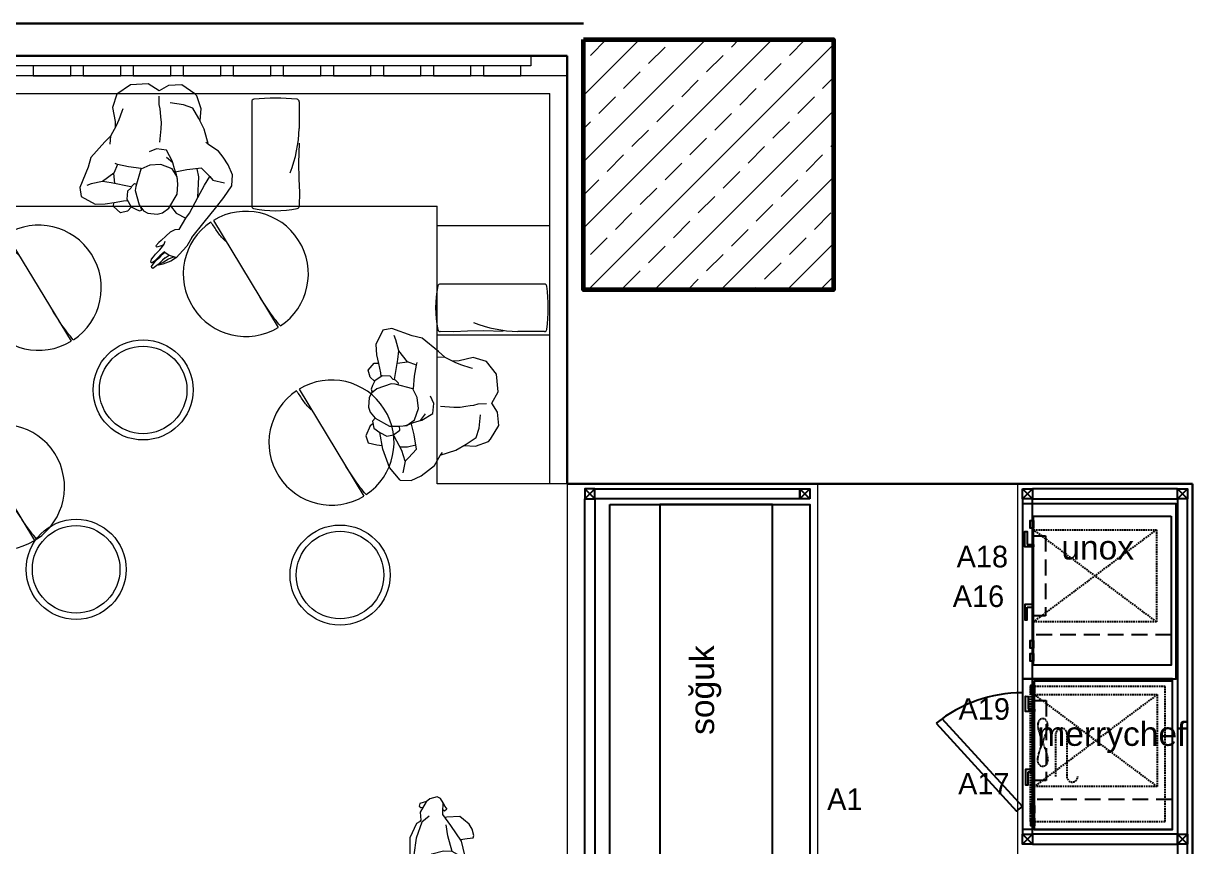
# Model space of a CAD drawing. Header units: millimetres. Extents: x 5429406 to 5440208, y -620941 to -619789.
# Drawn here: x 5433963.2 to 5434430.6, y -620208.9 to -619879.9 of the extents above; entities that cross this region are included whole.
import ezdxf
from ezdxf.enums import TextEntityAlignment as Align

# ---------------------------------------------------------------- set-up
doc = ezdxf.new("R2010")
doc.units = ezdxf.units.MM
doc.header["$LTSCALE"] = 0.05
doc.linetypes.add('DASHED', pattern=[19.05, 12.7, -6.35])
doc.linetypes.add('HIDDENX2', pattern=[19.05, 12.7, -6.35])
for name, color, linetype, lineweight in [('A-ALÇIPAN', 30, 'Continuous', 30), ('f_kolon tarama', 252, 'Continuous', 5), ('KOLON', 165, 'Continuous', 60), ('tefriş', 45, 'Continuous', 18)]:
    doc.layers.add(name, color=color, linetype=linetype, lineweight=lineweight)
for name, color, linetype in [('Kıtc-002 Çizgi', 7, 'Continuous'), ('Kıtc-006 Yazı 001', 1, 'Continuous'), ('Kıtc-040 Detay', 7, 'Continuous'), ('S2000-002 Çizgi', 7, 'Continuous')]:
    doc.layers.add(name, color=color, linetype=linetype)
doc.styles.get("Standard").update_dxf_attribs({"font": 'arial.ttf'})
doc.styles.add('TAKSİM', font='GOTHIC.TTF', dxfattribs={"height": 7})

# ---------------------------------------------------------------- blocks, each defined once
blk = doc.blocks.new('cfcfcfcfc')
for p, q in [((220719.73, -32186.97), (220720.27, -32185.76)), ((220719.9, -32187.92), (220726.13, -32185.4)), ((220720.27, -32185.76), (220725.95, -32182.87)), ((220725.95, -32182.87), (220733.39, -32182.48)), ((220726.13, -32185.4), (220732.82, -32184.14)), ((220732.82, -32184.14), (220737.82, -32183.94)), ((220733.39, -32182.48), (220736.78, -32182.96)), ((220736.78, -32182.96), (220742.96, -32181.97)), ((220737.82, -32183.94), (220736.78, -32182.96)), ((220737.82, -32183.94), (220744.06, -32183.48)), ((220738.01, -32186.09), (220737.82, -32183.94)), ((220742.96, -32181.97), (220748.54, -32182.02)), ((220744.06, -32183.48), (220749.41, -32183.76)), ((220748.54, -32182.02), (220753.96, -32183.21)), ((220749.41, -32183.76), (220755.68, -32185.37)), ((220753.96, -32183.21), (220757.21, -32185.81)), ((220755.68, -32185.37), (220757.54, -32186.92)), ((220757.21, -32185.81), (220759.54, -32185.27)), ((220759.54, -32185.27), (220762.03, -32185.97)), ((220762.03, -32185.97), (220763.6, -32186.72)), ((220710.72, -32191.49), (220711.86, -32189.91)), ((220711.76, -32190.05), (220712.42, -32187.41)), ((220711.86, -32189.91), (220715.91, -32187.4)), ((220712.42, -32187.41), (220713.48, -32187.12)), ((220713.48, -32187.12), (220713.95, -32187.65)), ((220713.95, -32187.65), (220713.87, -32188.64)), ((220715.91, -32187.4), (220719.01, -32187.54)), ((220717.66, -32190.89), (220719.9, -32187.92)), ((220719.01, -32187.54), (220719.73, -32186.97)), ((220732.82, -32191.37), (220735.63, -32187.55)), ((220732.82, -32191.37), (220737.74, -32187.9)), ((220735.63, -32187.55), (220739.53, -32186.9)), ((220737.74, -32187.9), (220743.03, -32188.23)), ((220743.03, -32188.23), (220746.69, -32191.13)), ((220757.54, -32186.92), (220757.57, -32191.65)), ((220763.6, -32186.72), (220765.87, -32191.71)), ((220710.04, -32194.43), (220710.72, -32191.49)), ((220710.72, -32195.72), (220710.04, -32194.43)), ((220731.79, -32196.08), (220732.82, -32191.37)), ((220746.69, -32191.13), (220747.21, -32191.69)), ((220747.21, -32191.69), (220748.4, -32195.57)), ((220758, -32194.72), (220755.84, -32196.85)), ((220757.57, -32191.65), (220757.22, -32192.69)), ((220759.79, -32195.03), (220758, -32194.72)), ((220761.12, -32196.22), (220759.79, -32195.03)), ((220766.29, -32194.64), (220765.03, -32197.92)), ((220765.87, -32191.71), (220766.29, -32194.64)), ((220712.55, -32196.65), (220710.72, -32195.72)), ((220716.24, -32196.41), (220712.55, -32196.65)), ((220712.55, -32196.65), (220713.95, -32197.3)), ((220713.95, -32197.3), (220715.1, -32198.01)), ((220715.1, -32198.01), (220715.89, -32197.13)), ((220715.89, -32197.13), (220715.25, -32196.46)), ((220717.13, -32196.35), (220716.24, -32196.41)), ((220721.71, -32199.36), (220717.13, -32196.35)), ((220718.27, -32203.17), (220718.29, -32197.97)), ((220718.29, -32197.97), (220718.43, -32197.21)), ((220725.8, -32197.99), (220721.34, -32197.51)), ((220728.05, -32203.45), (220721.71, -32199.36)), ((220732.12, -32199.48), (220725.8, -32197.99)), ((220732.12, -32199.48), (220731.79, -32196.08)), ((220735.6, -32205.2), (220732.12, -32199.48)), ((220748.63, -32198.89), (220747.18, -32203.81)), ((220754.1, -32199.32), (220747.99, -32202.58)), ((220748.4, -32195.57), (220748.63, -32198.89)), ((220748.63, -32198.89), (220752.64, -32198.19)), ((220755.84, -32196.85), (220754.1, -32199.32)), ((220757.37, -32195.35), (220757.51, -32198.02)), ((220757.51, -32198.02), (220757.57, -32200.7)), ((220760.41, -32200.14), (220762.16, -32196.71)), ((220762.16, -32196.71), (220761.12, -32196.22)), ((220765.03, -32197.92), (220764.41, -32200.08)), ((220719.53, -32204.62), (220718.27, -32203.17)), ((220721.43, -32206.8), (220719.53, -32204.62)), ((220727.48, -32203.09), (220727.17, -32205.71)), ((220733.77, -32204.54), (220728.05, -32203.45)), ((220735.09, -32204.35), (220733.77, -32204.54)), ((220747.18, -32203.81), (220745.57, -32206.15)), ((220747.09, -32206.86), (220747.73, -32204.04)), ((220747.99, -32202.58), (220747.52, -32202.65)), ((220747.73, -32204.04), (220747.99, -32202.58)), ((220756.86, -32203.33), (220756.39, -32206.48)), ((220757.57, -32200.7), (220756.86, -32203.33)), ((220760.56, -32201.83), (220760.41, -32200.14)), ((220760.79, -32202.66), (220760.56, -32201.83)), ((220760.68, -32203.4), (220760.79, -32203.02)), ((220761.57, -32203.4), (220760.68, -32203.4)), ((220760.79, -32203.02), (220761.2, -32201.95)), ((220761.2, -32201.95), (220761.39, -32200.94)), ((220762.05, -32203.07), (220761.57, -32203.4)), ((220763.35, -32201.83), (220762.05, -32203.07)), ((220764.41, -32200.08), (220763.35, -32201.83)), ((220723.43, -32207.88), (220721.43, -32206.8)), ((220726.08, -32208.45), (220723.43, -32207.88)), ((220726.94, -32208.16), (220726.08, -32208.45)), ((220727.17, -32205.71), (220726.94, -32208.16)), ((220737.75, -32207.08), (220735.6, -32205.2)), ((220740.21, -32207.84), (220737.75, -32207.08)), ((220743.91, -32207.34), (220740.21, -32207.84)), ((220745.57, -32206.15), (220743.91, -32207.34)), ((220747.11, -32209.07), (220747.09, -32206.86)), ((220747.74, -32209.48), (220747.11, -32209.07)), ((220752.98, -32209.19), (220750.82, -32210.02)), ((220754.96, -32207.88), (220752.98, -32209.19)), ((220756.39, -32206.48), (220754.96, -32207.88)), ((220749.72, -32209.8), (220747.74, -32209.48)), ((220750.82, -32210.02), (220749.72, -32209.8))]:
    blk.add_line(p, q)
blk = doc.blocks.new('insanplanoturan2')
for p, q in [((-4.35, 28), (-8.09, 30.21)), ((-1.54, 25.72), (-5.35, 20.45)), ((-3.59, 26.87), (-4.35, 28)), ((1.11, 27.39), (-1.54, 25.72)), ((3.27, 27.84), (1.11, 27.39)), ((7, 27.12), (3.27, 27.84)), ((8.63, 26), (7, 27.12)), ((10.14, 23.59), (8.63, 26)), ((10.17, 25.88), (9.26, 25.73)), ((9.26, 25.73), (9.56, 24.52)), ((11.39, 17.65), (10.14, 23.59)), ((11.6, 25.19), (10.17, 25.88)), ((13.37, 24.07), (11.6, 25.19)), ((13.24, 24.16), (15.05, 25.76)), ((14.98, 20.87), (13.37, 24.07)), ((15.05, 25.76), (17.91, 26.13)), ((17.91, 26.13), (20.4, 23.48)), ((20.4, 23.48), (20.2, 21.81)), ((-27.28, 18.74), (-27.93, 14.41)), ((-27.28, 18.74), (-27.28, 18.74)), ((-5.35, 20.45), (-5.85, 16.43)), ((14.48, 17.79), (14.98, 20.87)), ((16.27, 21.48), (14.74, 21.5)), ((14.98, 20.87), (14.98, 20.87)), ((20.07, 21.81), (16.27, 21.48)), ((23.66, 22.17), (20.07, 21.81)), ((27.76, 21.89), (23.66, 22.17)), ((33.11, 18.44), (27.76, 21.89)), ((-27.93, 14.41), (-26.55, 10.2)), ((-19.98, 15.91), (-24.48, 17.29)), ((-18.79, 14.34), (-19.98, 15.91)), ((-15.71, 10.73), (-18.79, 14.34)), ((-14.03, 17.26), (-14.37, 14.2)), ((-14.37, 14.2), (-14.05, 10.87)), ((-5.85, 16.43), (-5.83, 13.53)), ((-5.85, 14.49), (-5.54, 12.71)), ((8.41, 9.37), (10.99, 16.09)), ((11.39, 14.95), (10.64, 15.16)), ((10.99, 16.09), (11.39, 17.65)), ((11.39, 14.95), (12.59, 15.84)), ((12.59, 15.84), (12.97, 16.66)), ((12.94, 16.13), (20.72, 13.88)), ((12.97, 16.66), (14.48, 17.79)), ((19.31, 14.28), (19.29, 10.2)), ((28.65, 13.7), (30.45, 14.23)), ((29.4, 7.03), (33.27, 14.87)), ((33.27, 14.87), (33.11, 18.44)), ((-26.55, 10.2), (-24.71, 6.99)), ((-15.71, 10.73), (-9.91, 10.95)), ((-9.91, 10.95), (-5.08, 11.6)), ((-5.83, 13.53), (-4.08, 10.14)), ((-5.54, 12.71), (-4.92, 10.26)), ((-4.92, 10.26), (-4.51, 7.82)), ((-4.08, 10.14), (0.35, 8.04)), ((4.73, 8.08), (8.41, 9.37)), ((17.61, 6.77), (19.29, 10.2)), ((19.29, 10.2), (24.16, 13.11)), ((20.72, 13.88), (24.16, 13.11)), ((24.16, 13.11), (28.65, 13.7)), ((-24.71, 6.99), (-23.11, 4.46)), ((-4.51, 7.82), (-2.1, 5.49)), ((-4.51, 7.82), (-4.46, 7.27)), ((-4.46, 7.27), (-2.36, 2.53)), ((0.35, 8.04), (4.73, 8.08)), ((8.28, 9.05), (13.28, 8.1)), ((13.28, 8.1), (17.61, 6.77)), ((17.61, 6.77), (18.58, 6.35)), ((28.03, 3.22), (29.4, 7.03)), ((-23.11, 4.46), (-19.37, 1.75)), ((-19.37, 1.75), (-18.3, 0.57)), ((-19.26, 1.62), (-18.03, -4.75)), ((-2.36, 2.53), (1.56, 1.75)), ((1.56, 1.75), (4.62, 2.65)), ((22.01, -2.61), (28.03, 3.22)), ((0.13, -0.8), (-0.81, -6.09)), ((20, -1.56), (19.46, -4.88)), ((19.46, -4.88), (22.01, -2.61)), ((-18.03, -4.75), (-16.17, -9.13)), ((-16.62, -8.22), (-17.35, -12.82)), ((-16.17, -9.13), (-14.03, -13.42)), ((-0.81, -6.09), (-1.17, -8.58)), ((-1.17, -8.58), (-1.05, -10.85)), ((16.82, -8.79), (15.63, -11.06)), ((19.46, -4.88), (16.82, -8.79)), ((17.24, -10.34), (17.46, -7.85)), ((-17.35, -12.82), (-16.11, -18.21)), ((-14.03, -13.42), (-10.4, -15.06)), ((-1.05, -10.85), (-1.05, -12.66)), ((-1.05, -12.66), (-1.01, -14.11)), ((15.63, -11.06), (14.16, -14.24)), ((17.93, -16.07), (17.24, -10.34)), ((-16.11, -18.21), (-15.32, -19.11)), ((-10.4, -15.06), (-5.21, -16.27)), ((-1.01, -14.11), (-0.73, -15.8)), ((-0.73, -15.8), (-0.99, -19.23)), ((14.16, -14.24), (13.76, -15.31)), ((15.74, -21.26), (17.93, -16.07)), ((-15.32, -19.11), (-10.35, -22.99)), ((-10.35, -22.99), (-5, -23.15)), ((-5, -23.15), (-1.15, -21.36)), ((-1.15, -21.36), (3.07, -24.4)), ((10.13, -24.5), (15.74, -21.26)), ((3.07, -24.4), (10.13, -24.5))]:
    blk.add_line(p, q)
for points in [[(-8.09, 30.21), (-10.88, 29.66), (-12.15, 26.27), (-12.64, 24.24)], [(-27.28, 18.74), (-21.76, 22.31), (-14.13, 24.15), (-7.35, 24.57)], [(-1.54, 25.72), (-2.54, 26.97), (-5.37, 26.69), (-7.35, 24.57), (-9.19, 21.89), (-8.9, 19.21), (-7.35, 16.52), (-5.85, 16.43)], [(-19.98, 15.91), (-15.55, 16.66), (-9.47, 19.07), (-8.9, 19.21)]]:
    blk.add_lwpolyline(points)
blk = doc.blocks.new('xccxc')
at = {"rotation": 180}
blk.add_blockref('insanplanoturan2', (220488.91, -31825.14), dxfattribs=at)
blk = doc.blocks.new('dada')
for p, q in [((219973.43, -31806.86), (219967.82, -31810.1)), ((219980.49, -31806.97), (219973.43, -31806.86)), ((219984.71, -31810.01), (219980.49, -31806.97)), ((219967.82, -31810.1), (219965.63, -31815.29)), ((219988.56, -31808.22), (219984.71, -31810.01)), ((219993.91, -31808.37), (219988.56, -31808.22)), ((219998.88, -31812.26), (219993.91, -31808.37)), ((219965.63, -31815.29), (219966.32, -31821.02)), ((219969.4, -31817.13), (219969.8, -31816.05)), ((219984.28, -31815.56), (219984.55, -31812.14)), ((219984.57, -31817.26), (219984.28, -31815.56)), ((219993.96, -31816.3), (219988.77, -31815.1)), ((219997.59, -31817.95), (219993.96, -31816.3)), ((219999.67, -31813.16), (219998.88, -31812.26)), ((220000.91, -31818.54), (219999.67, -31813.16)), ((219966.32, -31821.02), (219966.1, -31823.52)), ((219966.74, -31822.57), (219967.93, -31820.3)), ((219967.93, -31820.3), (219969.4, -31817.13)), ((219984.6, -31818.7), (219984.57, -31817.26)), ((219984.6, -31820.52), (219984.6, -31818.7)), ((219984.72, -31822.78), (219984.6, -31820.52)), ((219999.73, -31822.23), (219997.59, -31817.95)), ((220000.18, -31823.15), (220000.91, -31818.54)), ((219964.1, -31826.49), (219966.74, -31822.57)), ((219983.43, -31830.57), (219984.36, -31825.28)), ((219984.36, -31825.28), (219984.72, -31822.78)), ((220001.59, -31826.62), (219999.73, -31822.23)), ((219961.55, -31828.75), (219955.53, -31834.58)), ((219964.1, -31826.49), (219961.55, -31828.75)), ((219963.56, -31829.8), (219964.1, -31826.49)), ((220002.81, -31832.98), (220001.59, -31826.62)), ((219955.53, -31834.58), (219954.16, -31838.39)), ((219981.99, -31833.12), (219978.94, -31834.02)), ((219985.92, -31833.89), (219981.99, -31833.12)), ((219988.02, -31838.63), (219985.92, -31833.89)), ((220002.93, -31833.11), (220001.86, -31831.93)), ((220006.66, -31835.82), (220002.93, -31833.11)), ((219954.16, -31838.39), (219950.29, -31846.24)), ((219965.95, -31838.14), (219964.26, -31841.56)), ((219965.95, -31838.14), (219964.98, -31837.71)), ((219970.28, -31839.47), (219965.95, -31838.14)), ((219975.28, -31840.42), (219970.28, -31839.47)), ((219978.82, -31839.44), (219975.15, -31840.74)), ((219983.21, -31839.4), (219978.82, -31839.44)), ((219987.64, -31841.51), (219983.21, -31839.4)), ((219988.07, -31839.19), (219985.66, -31836.85)), ((219988.07, -31839.19), (219988.02, -31838.63)), ((219988.47, -31841.63), (219988.07, -31839.19)), ((220008.27, -31838.35), (220006.66, -31835.82)), ((220010.11, -31841.56), (220008.27, -31838.35)), ((219959.4, -31844.48), (219954.91, -31845.07)), ((219964.26, -31841.56), (219959.4, -31844.48)), ((219962.84, -31845.25), (219959.4, -31844.48)), ((219964.25, -31845.64), (219964.26, -31841.56)), ((219975.15, -31840.74), (219972.56, -31847.46)), ((219989.39, -31844.89), (219987.64, -31841.51)), ((219989.1, -31844.08), (219988.47, -31841.63)), ((219993.46, -31842.32), (219988.64, -31842.96)), ((219989.4, -31845.86), (219989.1, -31844.08)), ((219999.27, -31842.1), (219993.46, -31842.32)), ((219997.93, -31845.57), (219997.61, -31842.23)), ((219999.27, -31842.1), (220002.34, -31845.71)), ((220011.49, -31845.77), (220010.11, -31841.56)), ((219950.29, -31846.24), (219950.45, -31849.81)), ((219954.91, -31845.07), (219953.11, -31845.59)), ((219970.62, -31847.5), (219962.84, -31845.25)), ((219969.08, -31849.16), (219968.58, -31852.23)), ((219970.59, -31848.03), (219969.08, -31849.16)), ((219970.97, -31847.21), (219970.59, -31848.03)), ((219972.17, -31846.32), (219970.97, -31847.21)), ((219972.17, -31846.32), (219972.92, -31846.53)), ((219972.56, -31847.46), (219972.17, -31849.01)), ((219972.17, -31849.01), (219973.41, -31854.95)), ((219988.91, -31851.81), (219989.4, -31847.79)), ((219989.4, -31847.79), (219989.39, -31844.89)), ((219997.01, -31853.72), (219997.93, -31845.57)), ((219997.01, -31853.72), (219999.97, -31848.98)), ((219999.97, -31848.98), (220002.34, -31845.71)), ((220002.34, -31845.71), (220003.54, -31847.27)), ((220003.54, -31847.27), (220008.04, -31848.65)), ((220010.84, -31850.1), (220011.49, -31845.77)), ((219950.45, -31849.81), (219955.8, -31853.26)), ((219955.8, -31853.26), (219959.9, -31853.53)), ((219959.9, -31853.53), (219963.48, -31853.17)), ((219963.15, -31854.85), (219963.36, -31853.18)), ((219963.48, -31853.17), (219967.29, -31852.84)), ((219967.29, -31852.84), (219968.82, -31852.87)), ((219968.58, -31852.23), (219970.19, -31855.43)), ((219968.58, -31852.23), (219968.58, -31852.23)), ((219985.09, -31857.09), (219988.91, -31851.81)), ((219993.17, -31859.66), (219997.01, -31853.72)), ((220007.38, -31854.47), (220010.84, -31850.1)), ((220010.84, -31850.1), (220010.84, -31850.1)), ((219965.64, -31857.49), (219963.15, -31854.85)), ((219968.51, -31857.12), (219965.64, -31857.49)), ((219970.32, -31855.52), (219968.51, -31857.12)), ((219970.19, -31855.43), (219971.96, -31856.56)), ((219971.96, -31856.56), (219973.39, -31857.25)), ((219973.39, -31857.25), (219974.3, -31857.1)), ((219973.41, -31854.95), (219974.93, -31857.36)), ((219974.3, -31857.1), (219974, -31855.88)), ((219974.93, -31857.36), (219976.56, -31858.48)), ((219976.56, -31858.48), (219980.28, -31859.2)), ((219980.28, -31859.2), (219982.44, -31858.76)), ((219982.44, -31858.76), (219985.09, -31857.09)), ((219985.8, -31856.21), (219987.9, -31859.37)), ((219998.72, -31863.72), (220003.67, -31858.47)), ((220003.67, -31858.47), (220007.38, -31854.47)), ((219987.9, -31859.37), (219991.64, -31861.58)), ((219988.57, -31865.91), (219991.64, -31861.58)), ((219991.64, -31861.58), (219993.17, -31859.66)), ((219983.16, -31868.07), (219981.05, -31869.82)), ((219984.86, -31866.77), (219983.16, -31868.07)), ((219986.8, -31865.87), (219984.86, -31866.77)), ((219988.57, -31865.91), (219986.8, -31865.87)), ((219993.34, -31869.51), (219998.72, -31863.72)), ((219980.08, -31870.45), (219978.82, -31871.79)), ((219978.82, -31871.79), (219978.86, -31872.05)), ((219978.86, -31872.05), (219979.15, -31872.17)), ((219979.15, -31872.17), (219981.22, -31871.84)), ((219981.05, -31869.82), (219980.08, -31870.45)), ((219980.27, -31873.42), (219981.5, -31872.16)), ((219981.22, -31871.84), (219982.18, -31871.28)), ((219981.5, -31872.16), (219982.18, -31871.28)), ((219982.18, -31871.28), (219982.73, -31870.18)), ((219991.22, -31872.75), (219987.88, -31875.86)), ((219993.34, -31869.51), (219991.22, -31872.75)), ((219976.27, -31878.1), (219976.66, -31876.87)), ((219976.66, -31876.87), (219977.52, -31876.06)), ((219977.52, -31876.06), (219978.45, -31875.03)), ((219978.67, -31877.01), (219977.86, -31877.77)), ((219978.12, -31877.92), (219979.05, -31877.16)), ((219978.45, -31875.03), (219979.15, -31874.38)), ((219980.13, -31875.83), (219978.67, -31877.01)), ((219979.05, -31877.16), (219980.26, -31876.22)), ((219979.15, -31874.38), (219980.27, -31873.42)), ((219982.07, -31874.36), (219980.13, -31875.83)), ((219980.26, -31876.22), (219981.28, -31875.32)), ((219982.21, -31876.84), (219981.04, -31877.69)), ((219983.47, -31877.43), (219981.25, -31878.56)), ((219981.28, -31875.32), (219982.23, -31874.56)), ((219982.23, -31874.56), (219982.07, -31874.36)), ((219982.21, -31876.84), (219983.86, -31875.88)), ((219982.23, -31874.56), (219983.86, -31875.88)), ((219985.17, -31876.82), (219983.47, -31877.43)), ((219983.86, -31875.88), (219986.68, -31877.05)), ((219986.68, -31877.05), (219984.29, -31878.28)), ((219985.98, -31876.82), (219985.17, -31876.82)), ((219987.88, -31875.86), (219986.68, -31877.05)), ((219976.41, -31878.38), (219976.27, -31878.1)), ((219976.79, -31878.46), (219976.41, -31878.38)), ((219976.48, -31879.78), (219978.12, -31877.92)), ((219976.62, -31880.37), (219976.48, -31879.78)), ((219976.88, -31880.62), (219976.62, -31880.37)), ((219977.86, -31877.77), (219976.79, -31878.46)), ((219979.16, -31879.29), (219976.88, -31880.62)), ((219981.04, -31877.69), (219979.16, -31879.29)), ((219981.25, -31878.56), (219979.16, -31879.29)), ((219979.44, -31879.52), (219979.16, -31879.29)), ((219981.03, -31879.23), (219979.44, -31879.52)), ((219984.29, -31878.28), (219981.03, -31879.23))]:
    blk.add_line(p, q)
blk = doc.blocks.new('asdffadsf')
at = {"layer": 'tefriş'}
blk.add_line((5433363.58, -614780.78), (5433389.49, -614823.54), dxfattribs=at)
for start, end in [(303.621, 121.2122), (124.1202, 301.2122)]:
    blk.add_arc((5433376.54, -614802.16), 25, start, end, dxfattribs=at)
blk.add_open_spline([(5433368.81, -614789.41), (5433367.75, -614788.4), (5433365.61, -614786.34), (5433364, -614783.32), (5433362.79, -614781.8), (5433362.51, -614781.47)], degree=3, knots=[0, 0, 0, 0, 4.350659, 8.849507, 10.159994, 10.159994, 10.159994, 10.159994], dxfattribs=at)
blk.add_spline([(5433390.38, -614822.98), (5433388.05, -614820.1), (5433381.72, -614810.72)], degree=3, dxfattribs=at)
blk = doc.blocks.new('A$C37970E4B')
at = {"layer": 'Kıtc-002 Çizgi', "linetype": 'HIDDENX2', "ltscale": 10}
blk.add_line((47.35, 58.54), (47.35, 3.54), dxfattribs=at)
at = {"layer": 'Kıtc-002 Çizgi', "linetype": 'DASHED'}
for p, q in [((5.44, 52.59), (42.17, 3.54)), ((42.17, 52.59), (5.44, 3.54))]:
    blk.add_line(p, q, dxfattribs=at)
at = {"layer": 'Kıtc-002 Çizgi'}
for points in [[(0, 58.54), (59.5, 58.54), (59.5, 3.54), (0, 3.54)], [(1.67, 3.54), (4.73, 3.54), (4.73, 2.12), (1.67, 2.12)], [(49.71, 3.53), (52.78, 3.53), (52.78, 2.12), (49.71, 2.12)], [(54.9, 3.53), (57.96, 3.53), (57.96, 2.12), (54.9, 2.12)]]:
    blk.add_lwpolyline(points, close=True, dxfattribs=at)
at = {"layer": 'Kıtc-002 Çizgi', "linetype": 'DASHED'}
blk.add_lwpolyline([(5.44, 52.59), (42.17, 52.59), (42.17, 3.54), (5.44, 3.54)], close=True, dxfattribs=at)
at = {"layer": 'Kıtc-002 Çizgi', "linetype": 'HIDDENX2', "ltscale": 10}
blk.add_lwpolyline([(7.79, 8.25), (39.81, 8.25), (39.81, 3.54), (7.79, 3.54)], close=True, dxfattribs=at)
at = {"layer": 'Kıtc-002 Çizgi'}
for points in [[(11.27, 0), (6.14, 0), (6.15, 1), (11.27, 1)], [(11.27, 1), (11.27, 3.53), (12.27, 3.53), (12.27, 0), (11.27, 0)], [(36.33, 1), (36.33, 3.53), (35.33, 3.53), (35.33, 0), (36.33, 0)], [(36.33, 0), (41.46, 0), (41.45, 1), (36.33, 1)]]:
    blk.add_lwpolyline(points, dxfattribs=at)
blk = doc.blocks.new('A$C02B42A58')
at = {"layer": 'Kıtc-002 Çizgi'}
for points in [[(60, 0), (60, 60), (0, 60), (0, 0)], [(94.56, 17.64), (62.44, 52.78), (60, 51.03), (92.13, 15.89)]]:
    blk.add_lwpolyline(points, close=True, dxfattribs=at)
at = {"layer": 'Kıtc-002 Çizgi', "linetype": 'DASHED'}
blk.add_lwpolyline([(57, 3), (57, 57), (3, 57), (3, 3)], close=True, dxfattribs=at)
for points in [[(42.28, 21.86), (42.28, 39.03, 1), (37.93, 39.03)], [(46.62, 39.03), (46.62, 21.86, -1), (42.28, 21.86)]]:
    blk.add_lwpolyline(points, format="xyb", dxfattribs=at)
at = {"layer": 'Kıtc-002 Çizgi', "linetype": 'DASHED', "ltscale": 0.1}
blk.add_lwpolyline([(53.93, 18.47), (53.76, 19.93), (53.31, 21.63), (52.67, 23.49), (51.93, 25.44), (51.2, 27.39), (50.56, 29.25), (50.1, 30.96), (49.93, 32.41), (50.1, 33.56), (50.56, 34.37), (51.2, 34.86), (51.93, 35.03), (52.67, 34.86), (53.31, 34.37), (53.76, 33.56), (53.93, 32.41), (53.76, 30.96), (53.31, 29.25), (52.67, 27.39), (51.93, 25.44), (51.2, 23.49), (50.56, 21.63), (50.1, 19.93), (49.93, 18.47), (50.1, 17.33), (50.56, 16.51), (51.2, 16.02), (51.93, 15.86), (52.67, 16.02), (53.31, 16.51), (53.76, 17.33)], close=True, dxfattribs=at)
at = {"layer": 'Kıtc-002 Çizgi'}
blk.add_arc((60, 60.53), 55, 270, 308.867, dxfattribs=at)
blk = doc.blocks.new('A$C14D17327')
at = {"layer": 'Kıtc-002 Çizgi', "color": 1, "elevation": 0}
blk.add_lwpolyline([(0, 4), (4, 4), (4, 0), (0, 0)], close=True, dxfattribs=at)
for points in [[(0, 4), (4, 0)], [(0, 0), (4, 4)]]:
    blk.add_lwpolyline(points, dxfattribs=at)

msp = doc.modelspace()

# ---------------------------------------------------------------- hatches: boundary and pattern name
at = {"layer": 'f_kolon tarama', "transparency": 33554541}
h = msp.add_hatch(dxfattribs=at)
h.set_pattern_fill('ANSI33', color=256, scale=75, style=0)
h.set_pattern_definition([(45, (5343801.725, -733761.15), (-13.2582521, 13.2582521), []), (45, (5343814.983, -733761.15), (-13.2582521, 13.2582521), [9.375, -4.6875])])
h.paths.add_polyline_path([(5434187.08, -619886.36), (5434287.08, -619886.36), (5434287.08, -619986.36), (5434187.08, -619986.36)])

# ---------------------------------------------------------------- linework, layer by layer
at = {"layer": 'A-ALÇIPAN', "transparency": 33554541}
for p, q in [((5434187.08, -619879.86, -245.25), (5433290.58, -619879.86, -245.25)), ((5433502.08, -619892.86, -245.25), (5434180.58, -619892.86, -245.25)), ((5434180.58, -619892.86, -245.25), (5434180.58, -620063.86, -245.25)), ((5434180.58, -620063.86, -245.25), (5434430.58, -620063.86, -245.25)), ((5434430.58, -620063.86, -245.25), (5434430.58, -620579.86, -245.25))]:
    msp.add_line(p, q, dxfattribs=at)
at = {"layer": 'KOLON', "transparency": 33554541, "elevation": -245.25}
msp.add_lwpolyline([(5434187.08, -619886.36), (5434287.08, -619886.36), (5434287.08, -619986.36), (5434187.08, -619986.36)], close=True, dxfattribs=at)
at = {"layer": 'Kıtc-002 Çizgi', "color": 1, "elevation": -245.25}
for points in [[(5434191.58, -620065.86), (5434273.58, -620065.86), (5434273.58, -620069.86), (5434191.58, -620069.86)], [(5434424.58, -620065.86), (5434366.58, -620065.86), (5434366.58, -620069.86), (5434424.58, -620069.86)], [(5434191.58, -620598.86), (5434187.58, -620598.86), (5434187.58, -620069.86), (5434191.58, -620069.86)], [(5434366.58, -620069.86), (5434362.58, -620069.86), (5434362.58, -620203.86), (5434366.58, -620203.86)], [(5434424.58, -620596.86), (5434428.58, -620596.86), (5434428.58, -620069.86), (5434424.58, -620069.86)], [(5434424.58, -620203.86), (5434366.58, -620203.86), (5434366.58, -620207.86), (5434424.58, -620207.86)]]:
    msp.add_lwpolyline(points, close=True, dxfattribs=at)
at = {"layer": 'S2000-002 Çizgi'}
for points in [[(5434197.58, -620072.1), (5434277.58, -620072.1), (5434277.58, -620222.1), (5434197.58, -620222.1)], [(5434217.58, -620222.1), (5434262.58, -620222.1), (5434262.58, -620072.1), (5434217.58, -620072.1)]]:
    msp.add_lwpolyline(points, close=True, dxfattribs=at)
at = {"layer": 'S2000-002 Çizgi', "elevation": -245.25}
msp.add_lwpolyline([(5434362.58, -620071.86), (5434362.58, -620141.86), (5434424, -620141.86), (5434424, -620071.86)], close=True, dxfattribs=at)
at = {"layer": 'tefriş', "linetype": 'ByBlock', "transparency": 33554541}
for p, q in [((5434180.58, -619900.86, -245.25), (5433502.08, -619900.86, -245.25)), ((5433873.33, -619907.86, -245.25), (5434173.58, -619907.86, -245.25)), ((5434173.58, -620063.86, -245.25), (5434173.58, -619907.86, -245.25)), ((5434054.45, -619910.98, -245.25), (5434054.45, -619952.86, -245.25)), ((5434073.43, -619911.2, -245.25), (5434073.43, -619921.85, -245.25)), ((5434073.45, -619927.76, -245.25), (5434073.14, -619935.53, -245.25)), ((5434073.14, -619935.53, -245.25), (5434073.28, -619941.97, -245.25)), ((5434073.28, -619941.97, -245.25), (5434073.52, -619947.38, -245.25)), ((5434073.52, -619947.38, -245.25), (5434073.45, -619952.82, -245.25)), ((5433918.33, -619952.86, -245.25), (5434128.58, -619952.86, -245.25)), ((5434128.58, -620063.86, -245.25), (5434128.58, -619952.86, -245.25)), ((5434128.58, -619960.59, -245.25), (5434173.58, -619960.59, -245.25)), ((5434171.67, -619984.05), (5434129.79, -619984.05)), ((5434135.28, -620003.12), (5434129.83, -620003.05)), ((5434140.69, -620002.88), (5434135.28, -620003.12)), ((5434147.12, -620002.74), (5434140.69, -620002.88)), ((5434154.9, -620003.05), (5434147.12, -620002.74)), ((5434171.45, -620003.03), (5434160.8, -620003.03)), ((5434128.58, -620004.36, -245.25), (5434173.58, -620004.36, -245.25)), ((5434180.58, -620063.86, -245.25), (5434128.58, -620063.86, -245.25))]:
    msp.add_line(p, q, dxfattribs=at)
at = {"layer": 'tefriş', "transparency": 33554541}
for p, q in [((5433967.08, -619900.86, -245.25), (5433982.08, -619900.86, -245.25)), ((5433987.08, -619900.86, -245.25), (5434002.08, -619900.86, -245.25)), ((5434007.08, -619900.86, -245.25), (5434022.08, -619900.86, -245.25)), ((5434027.08, -619900.86, -245.25), (5434042.08, -619900.86, -245.25)), ((5434047.08, -619900.86, -245.25), (5434062.08, -619900.86, -245.25)), ((5434067.08, -619900.86, -245.25), (5434082.08, -619900.86, -245.25)), ((5434087.08, -619900.86, -245.25), (5434102.08, -619900.86, -245.25)), ((5434107.08, -619900.86, -245.25), (5434122.08, -619900.86, -245.25)), ((5434127.08, -619900.86, -245.25), (5434142.08, -619900.86, -245.25)), ((5434147.08, -619900.86, -245.25), (5434162.08, -619900.86, -245.25)), ((5434180.58, -620063.86, -245.25), (5434180.58, -620604.86, -245.25)), ((5434280.58, -620063.86, -245.25), (5434280.58, -620604.86, -245.25)), ((5434360.58, -620063.86, -245.25), (5434360.58, -620602.86, -245.25))]:
    msp.add_line(p, q, dxfattribs=at)
at = {"layer": 'tefriş', "transparency": 33554541, "elevation": -245.25}
for points in [[(5433502.08, -619892.86), (5434166.08, -619892.86), (5434166.08, -619896.86), (5433502.08, -619896.86)], [(5433967.08, -619900.86), (5433982.08, -619900.86), (5433982.08, -619896.86), (5433967.08, -619896.86)], [(5433987.08, -619900.86), (5434002.08, -619900.86), (5434002.08, -619896.86), (5433987.08, -619896.86)], [(5434007.08, -619900.86), (5434022.08, -619900.86), (5434022.08, -619896.86), (5434007.08, -619896.86)], [(5434027.08, -619900.86), (5434042.08, -619900.86), (5434042.08, -619896.86), (5434027.08, -619896.86)], [(5434047.08, -619900.86), (5434062.08, -619900.86), (5434062.08, -619896.86), (5434047.08, -619896.86)], [(5434067.08, -619900.86), (5434082.08, -619900.86), (5434082.08, -619896.86), (5434067.08, -619896.86)], [(5434087.08, -619900.86), (5434102.08, -619900.86), (5434102.08, -619896.86), (5434087.08, -619896.86)], [(5434107.08, -619900.86), (5434122.08, -619900.86), (5434122.08, -619896.86), (5434107.08, -619896.86)], [(5434127.08, -619900.86), (5434142.08, -619900.86), (5434142.08, -619896.86), (5434127.08, -619896.86)], [(5434147.08, -619900.86), (5434162.08, -619900.86), (5434162.08, -619896.86), (5434147.08, -619896.86)]]:
    msp.add_lwpolyline(points, close=True, dxfattribs=at)
at = {"layer": 'tefriş', "linetype": 'ByBlock', "transparency": 33554541}
for centre, radius in [((5434011.03, -620026.34), 20), ((5434011.03, -620026.34), 17.5), ((5433984.25, -620098.05), 20), ((5433984.25, -620098.05), 17.5), ((5434089.76, -620100.34), 20), ((5434089.76, -620100.34), 17.5)]:
    msp.add_circle(centre, radius, dxfattribs=at)
for centre, radius, start, end in [((5434055.43, -619911.2, -245.25), 1, 96.7258, 180), ((5434063.93, -619983.28, -245.25), 73.58, 83.2742, 96.7258), ((5434072.43, -619911.2, -245.25), 1, 0, 83.2742), ((5434020.03, -619920.28, -245.25), 53.42, 338.8688, 358.3207), ((5434055.45, -619952.86, -245.25), 1, 180, 255.1847), ((5434063.85, -619911.51, -245.25), 43.2, 258.4457, 281.7625), ((5434072.45, -619952.82, -245.25), 1, 281.6332, 0), ((5434129.79, -619985.05), 1, 90, 165.1847), ((5434171.45, -619985.03), 1, 6.7258, 90), ((5434171.14, -619993.45), 43.2, 168.4457, 191.7625), ((5434099.37, -619993.53), 73.58, 353.2742, 6.7258), ((5434129.83, -620002.05), 1, 191.6332, 270), ((5434162.37, -619949.63), 53.42, 248.8688, 268.3207), ((5434171.45, -620002.03), 1, 270, 353.2742)]:
    msp.add_arc(centre, radius, start, end, dxfattribs=at)

# ---------------------------------------------------------------- block references
at = {"layer": 'Kıtc-002 Çizgi'}
for name, p, rotation in [('A$C37970E4B', (5434363.49, -620076.81, -245.25), 270), ('A$C02B42A58', (5434422.58, -620141.86, -245.25), 180), ('A$C37970E4B', (5434363.82, -620142.66, -245.25), 270)]:
    msp.add_blockref(name, p, dxfattribs=dict(at, rotation=rotation))
at = {"layer": 'Kıtc-040 Detay', "xscale": -1, "rotation": 180}
msp.add_blockref('A$C14D17327', (5434187.58, -620065.86, -245.25), dxfattribs=at)
at = {"layer": 'Kıtc-040 Detay', "rotation": 180}
msp.add_blockref('A$C14D17327', (5434277.58, -620065.86, -245.25), dxfattribs=at)
at = {"layer": 'Kıtc-040 Detay'}
for p in [(5434362.58, -620069.86, -245.25), (5434424.58, -620069.86, -245.25), (5434362.58, -620207.86, -245.25), (5434424.58, -620207.86, -245.25)]:
    msp.add_blockref('A$C14D17327', p, dxfattribs=at)
at = {"layer": 'tefriş', "linetype": 'ByBlock', "transparency": 33554541}
for name, p, rotation in [('dada', (5212278.16, -604516.75, -245.25), 4.257695987429049), ('xccxc', (5439391.2, -397321.38, -245.25), 276.8597992275222)]:
    msp.add_blockref(name, p, dxfattribs=dict(at, rotation=rotation))
for p in [(675.54, -5177.81), (709.79, -5245.22), (578.08, -5262.99)]:
    msp.add_blockref('asdffadsf', p, dxfattribs=at)
at = {"layer": 'tefriş', "transparency": 33554541}
msp.add_blockref('asdffadsf', (592.75, -5183.37), dxfattribs=at)
at = {"layer": 'tefriş', "transparency": 33554541, "xscale": -1, "rotation": 92.26039458430989}
msp.add_blockref('cfcfcfcfc', (5393254.18, -400920.48), dxfattribs=at)

# ---------------------------------------------------------------- texts
at = {"style": 'TAKSİM'}
for s, p in [('A18', (5434346.52, -620097.26)), ('A16', (5434344.96, -620113.11, 0)), ('A19', (5434347.27, -620158.18)), ('A17', (5434347.11, -620188.03, 0)), ('A1', (5434291.55, -620194.26, 0))]:
    msp.add_text(s, height=8.64, dxfattribs=at).set_placement(p, align=Align.CENTER)
at = {"layer": 'Kıtc-006 Yazı 001'}
for s, p in [('unox', (5434378.1, -620094.12, -245.25)), ('merrychef', (5434368.48, -620168.6, -245.25))]:
    msp.add_text(s, height=9.6, dxfattribs=at).set_placement(p)
msp.add_text('soğuk', height=9.6, rotation=90, dxfattribs=at).set_placement((5434239.28, -620164.21))

doc.saveas('drawing.dxf')
